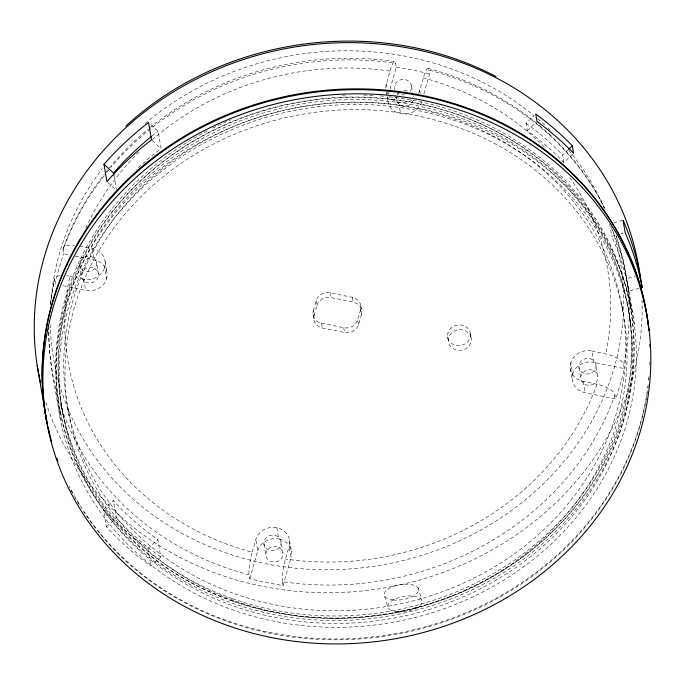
<?xml version="1.0" encoding="UTF-8"?>
<svg xmlns="http://www.w3.org/2000/svg" width="685" height="685" viewBox="0 0 685 685"><rect width="100%" height="100%" fill="white"/><g stroke="black" fill="none" stroke-linecap="round" stroke-linejoin="round"><path stroke-width="0.51" stroke-dasharray="3.42 2.57" d="M48.909 326.377C47.77 357.493 55.459 387.967 60.211 418.475M50.313 304.568L54.423 279.035M313.302 310.784L316.205 300.655A11.499 10.343 -9.6 0 1 330.204 292.803L352.398 297.35A11.499 10.343 -9.6 0 1 360.593 309.748L361.406 314.526L358.503 324.656A11.499 10.343 -9.6 0 1 344.504 332.508L322.31 327.961A11.499 10.343 -9.6 0 1 314.115 315.562L313.302 310.784A11.499 10.343 -9.6 0 0 321.505 323.183L322.31 327.961M314.115 315.562L317.018 305.433L316.205 300.655M252.208 552.187L255.847 539.506A17.253 15.515 -9.6 0 1 276.843 527.724A17.253 15.515 -9.6 0 1 289.138 546.33L291.048 557.65L283.059 585.547L266.285 582.592L249.768 578.731L249.109 574.835A17.271 2.98 -78.4 0 1 252.217 552.196A273.717 246.223 -9.6 0 1 69.819 276.243A17.271 6.927 16 0 0 66.616 275.721M385.826 88.074A17.253 15.515 -9.6 0 1 386.383 83.758L390.013 71.077A17.271 2.988 -78.4 0 1 395.647 63.234M249.768 578.731L257.757 550.826L255.847 539.506M388.583 94.085L389.722 90.103M390.005 89.101L396.29 67.181L395.63 63.294A290.971 261.747 -9.6 0 0 110.773 167.594M282.4 581.676A17.271 2.988 -78.4 0 1 285.508 559.011L289.138 546.33M418.603 93.288A17.253 15.515 -9.6 0 0 419.674 90.583L423.304 77.902A17.271 2.98 -78.4 0 1 428.921 70.101A290.971 261.747 -9.6 0 1 605.018 209.182M358.503 324.656L357.698 319.878L360.593 309.748M423.869 93.931L429.581 73.997L428.921 70.11M63.337 248.064C72.961 221.495 86.892 196.509 104.24 174.221M105.499 172.56C118.197 156.625 132.53 142 148.285 129.08M572.848 153.971L563.883 162.465A290.971 261.747 -9.6 0 0 527.296 130.689L526.037 123.257L534.257 115.474M527.296 130.689L536.261 122.204M563.883 162.465L562.625 155.033L567.856 150.083M103.461 509.546L113.385 500.521A290.971 261.747 -9.6 0 0 157.858 539.583L160.787 556.922L150.846 565.973A304.774 274.163 -9.6 0 1 106.389 526.885L103.461 509.546A304.774 274.163 -9.6 0 0 147.909 548.634L150.846 565.973M106.389 526.885L116.313 517.851L113.385 500.521M147.909 548.634L157.858 539.583M149.912 127.701C217.53 72.824 308.567 48.849 394.56 61.581M613.794 222.813L622.006 220.493M632.118 311.024L628.796 291.125A290.971 261.747 -9.6 0 0 611.782 236.359L615.892 235.195M621.021 233.748L623.076 233.165M634.233 323.911A290.971 261.747 -9.6 0 0 171.73 160.521A290.971 261.747 -9.6 0 0 232.54 609.821A290.971 261.747 -9.6 0 0 634.233 323.911L626.706 278.744L634.918 276.415M639.062 288.222L628.796 291.125L623.41 261.276L616.132 235.871M79.511 246.061L92.415 248.706A17.253 15.515 -9.6 0 1 104.711 267.304L106.629 278.624A17.253 15.515 -9.6 0 1 85.625 290.406L61.17 285.397M317.018 305.433A11.499 10.343 -9.6 0 1 331.009 297.581L353.212 302.128A11.499 10.343 -9.6 0 1 361.406 314.526M591.806 351.003L605.703 353.854A17.271 6.927 16.1 0 1 623.641 364.694L624.292 368.59A290.971 261.747 -9.6 0 1 615.592 398.97L585.016 392.71A17.253 15.515 -9.6 0 1 572.72 374.104L570.81 362.785A17.253 15.515 -9.6 0 1 591.806 351.003L593.724 362.322L624.292 368.59M104.163 175.728A290.971 261.747 -9.6 0 0 63.097 249.871L63.756 253.758L69.87 255.008M74.965 256.053L94.333 260.026A17.253 15.515 -9.6 0 1 106.629 278.624M321.505 323.183L343.699 327.73A11.499 10.343 -9.6 0 0 357.698 319.878M69.819 276.235L83.716 279.086A17.253 15.515 -9.6 0 0 104.711 267.304M570.81 362.785A17.253 15.515 -9.6 0 0 583.106 381.382L597.003 384.234A17.271 6.927 16 0 1 614.942 395.082L615.592 398.97M427.945 68.397C469.028 79.22 507.945 98.751 540.354 126.323M548.694 133.703C571.778 154.904 591.121 180.301 604.761 208.557M539.48 125.56L549.593 134.491M150.777 124.533L158.115 131.255L161.052 148.585A290.971 261.747 -9.6 0 0 136.178 169.769M152.233 140.528L161.052 148.585M107.665 182.33L115.782 189.754M418.021 587.439L421.609 599.341M384.602 596.387L388.215 608.374M61.487 405.683L63.457 417.011M629.618 302.984L630.029 305.45M609.693 223.978L611.782 236.359M621.689 304.465L622.948 311.898M595.993 364.985A8.622 7.758 -9.6 0 1 584.082 373.462A8.622 7.758 -9.6 0 1 582.284 360.139A8.622 7.758 -9.6 0 1 595.993 364.985L597.911 376.305A8.622 7.758 -9.6 0 1 586 384.782A8.622 7.758 -9.6 0 1 584.202 371.458A8.622 7.758 -9.6 0 1 597.911 376.305M583.106 381.382L585.016 392.71M578.919 367.408L580.829 378.728M570.374 368.616L572.292 379.935M470.407 333.655A11.499 10.343 -9.6 0 1 454.532 344.957A11.499 10.343 -9.6 0 1 452.126 327.199A11.499 10.343 -9.6 0 1 470.407 333.655L471.22 338.433A11.499 10.343 -9.6 0 1 455.345 349.735A11.499 10.343 -9.6 0 1 452.939 331.977A11.499 10.343 -9.6 0 1 471.22 338.433M419.674 90.583L420.196 93.665M411.565 85.959L412.61 92.132M447.639 336.892L448.444 341.669M398.679 102.365L400.588 113.684M395.707 95.583L396.401 99.702M386.383 83.758L387.248 88.904M387.427 89.941L388.121 94.05M386.426 92.424L386.905 95.249M387.222 97.142L387.864 100.918M360.884 305.861L361.697 310.639M352.398 297.35L353.212 302.128M343.699 327.73L344.504 332.508M330.204 292.803L331.009 297.581M313.019 314.672L313.824 319.45M289.567 540.499L291.485 551.819M281.03 541.707A8.622 7.758 -9.6 0 1 269.119 550.183A8.622 7.758 -9.6 0 1 267.321 536.86A8.622 7.758 -9.6 0 1 281.03 541.707L282.948 553.026A8.622 7.758 -9.6 0 1 271.037 561.503A8.622 7.758 -9.6 0 1 269.231 548.18A8.622 7.758 -9.6 0 1 282.948 553.026M276.843 527.724L278.761 539.044A17.253 15.515 -9.6 0 1 291.048 557.65M283.059 585.547L282.4 581.659A290.971 261.747 -9.6 0 0 614.933 395.082M263.948 544.13L265.866 555.449M113.933 175.137L116.347 189.411M105.139 261.473L107.057 272.793M96.602 262.68A8.622 7.758 -9.6 0 1 84.692 271.157A8.622 7.758 -9.6 0 1 82.894 257.843A8.622 7.758 -9.6 0 1 96.602 262.68L98.52 274A8.622 7.758 -9.6 0 1 86.61 282.477A8.622 7.758 -9.6 0 1 84.803 269.162A8.622 7.758 -9.6 0 1 98.52 274M92.415 248.706L94.333 260.026M83.716 279.086L85.625 290.406M79.52 265.104L81.438 276.423M59.955 275.687A17.271 6.927 16 0 0 54.389 280.251L55.057 284.147A290.971 261.747 -9.6 0 1 63.756 253.758M67.849 408.517L69.108 415.949M59.929 410.015L60.34 412.481M628.89 312.24L630.679 323.568A287.529 258.647 -9.6 0 1 233.748 606.097A287.529 258.647 -9.6 0 1 173.656 162.105A287.529 258.647 -9.6 0 1 630.679 323.568M389.388 96.799A289.841 260.728 -9.6 0 1 603.288 465.312A289.841 260.728 -9.6 0 1 142.959 550.029A289.841 260.728 -9.6 0 1 208.959 130.013M212.752 128.095A289.841 260.728 -9.6 0 1 231.076 119.729M342.354 95.164A289.841 260.728 -9.6 0 1 345.548 95.052M363.641 95.035A289.841 260.728 -9.6 0 1 372.974 95.438M380.175 95.926A289.841 260.728 -9.6 0 1 384.276 96.285M649.885 361.68A304.774 274.163 -9.6 0 1 649.774 364.848M649.02 376.365A304.774 274.163 -9.6 0 1 648.626 380.458M648.164 384.542A304.774 274.163 -9.6 0 1 393.909 633.873A304.774 274.163 -9.6 0 1 69.262 486.316M649.063 378.223A304.774 274.163 -9.6 0 1 648.866 380.261M648.173 386.391A304.774 274.163 -9.6 0 1 647.907 388.429M647.325 392.505A304.774 274.163 -9.6 0 1 405.631 632.46A304.774 274.163 -9.6 0 1 83.861 511.926M79.28 504.742A304.774 274.163 -9.6 0 1 75.47 498.337M72.362 492.772A304.774 274.163 -9.6 0 1 70.863 489.963M257.757 550.826A17.253 15.515 -9.6 0 1 278.761 539.044M616.277 236.256A290.971 261.747 -9.6 0 1 623.633 364.694M249.109 574.835A290.971 261.747 -9.6 0 1 48.84 328.654M50.382 304.38A290.971 261.747 -9.6 0 1 54.398 280.251M106.766 172.449A290.971 261.747 -9.6 0 1 108.761 170.008M569.766 177.62A273.717 246.223 -9.6 0 1 605.703 353.854M597.003 384.234A273.717 246.223 -9.6 0 1 285.508 559.011M85.762 228.045A273.717 246.223 -9.6 0 1 140.442 150.657M152.113 139.894A273.717 246.223 -9.6 0 1 390.013 71.077M423.304 77.902A273.717 246.223 -9.6 0 1 545.174 147.986M572.72 374.104A17.253 15.515 -9.6 0 1 593.724 362.322M396.29 67.181A290.971 261.747 -9.6 0 1 429.581 73.997M421.592 101.902A17.253 15.515 -9.6 0 1 401.341 113.821A17.253 15.515 -9.6 0 1 387.975 96.465M411.719 100.327A17.253 15.515 -9.6 0 1 389.157 96.816M387.359 94.102A17.253 15.515 -9.6 0 1 386.717 92.629M413.269 100.198A8.622 7.758 -9.6 0 1 403.14 106.158A8.622 7.758 -9.6 0 1 396.461 97.475M397.54 94.761A8.622 7.758 -9.6 0 1 398.55 93.485M403.902 90.805A8.622 7.758 -9.6 0 1 409.322 91.662M413.098 95.763A8.622 7.758 -9.6 0 1 413.338 96.516M526.037 123.257A290.971 261.747 -9.6 0 1 562.625 155.033M611.14 227.274A290.971 261.747 -9.6 0 1 626.706 278.744M152.044 135.998A290.971 261.747 -9.6 0 1 158.115 131.255M160.787 556.922A290.971 261.747 -9.6 0 1 116.313 517.851M63.089 249.871A17.271 6.927 16 0 1 74.425 245.239M642.042 299.884A304.774 274.163 -9.6 0 1 383.686 588.064A304.774 274.163 -9.6 0 1 45.287 400.374M612.561 229.946A287.529 258.647 -9.6 0 1 380.064 565.296A287.529 258.647 -9.6 0 1 50.262 325.015M50.801 302.376A287.529 258.647 -9.6 0 1 102.348 168.536M145.151 123.531A287.529 258.647 -9.6 0 1 533.564 115.285M537.665 118.719A287.529 258.647 -9.6 0 1 544.849 125.09M547.957 127.992A287.529 258.647 -9.6 0 1 550.252 130.201M568.85 150.4A287.529 258.647 -9.6 0 1 604.196 207.803M394.868 89.898A8.622 7.758 -9.6 0 1 404.356 79.443A8.622 7.758 -9.6 0 1 409.964 91.55M404.921 94.701A8.622 7.758 -9.6 0 1 397.274 93.134M232.001 603.083A289.841 260.728 -9.6 0 0 632.135 318.285A289.841 260.728 -9.6 0 0 171.43 155.529A289.841 260.728 -9.6 0 0 232.001 603.083M232.489 598.664A287.529 258.647 -9.6 0 0 629.421 316.145A287.529 258.647 -9.6 0 0 172.397 154.682A287.529 258.647 -9.6 0 0 232.489 598.664M234.732 593.818A281.775 253.476 -9.6 0 0 623.735 316.941A281.775 253.476 -9.6 0 0 175.84 158.715A281.775 253.476 -9.6 0 0 234.732 593.818M235.991 601.25A281.775 253.476 -9.6 0 0 624.985 324.373A281.775 253.476 -9.6 0 0 177.098 166.147A281.775 253.476 -9.6 0 0 235.991 601.25M232.909 601.139A287.529 258.647 -9.6 0 0 629.84 318.611A287.529 258.647 -9.6 0 0 172.817 157.148A287.529 258.647 -9.6 0 0 232.909 601.139M397.317 611.799A17.322 7.569 -9.4 0 0 422.046 601.173A17.322 7.569 -9.4 0 0 395.468 598.818A17.322 7.569 -9.4 0 0 397.317 611.799M393.25 599.932A17.313 7.561 -9.3 0 0 418.492 589.639A17.313 7.561 -9.3 0 0 392.377 586.814A17.313 7.561 -9.3 0 0 393.25 599.932"/><path stroke-width="1.03" d="M568.601 149.373L572.343 145.828A304.774 274.163 -9.6 0 0 535.747 114.061L537.006 121.493A304.774 274.163 -9.6 0 1 573.602 153.26L572.343 145.828M125.869 126.066C223.498 35.774 378.188 14.445 496.043 76.574M103.992 164.323L106.92 181.653A304.774 274.163 -9.6 0 1 151.505 139.86L148.568 122.521A304.774 274.163 -9.6 0 0 103.992 164.323L113.59 173.099L113.933 175.137M37.187 365.37L46.64 421.027M50.801 438.674A304.774 274.163 -9.6 0 1 293.617 94.795A304.774 274.163 -9.6 0 1 648.284 325.255M648.626 328.338A304.774 274.163 -9.6 0 1 648.832 330.401M47.274 424.203A304.774 274.163 -9.6 0 1 304.645 93.742A304.774 274.163 -9.6 0 1 648.875 330.204M649.911 344.683A304.774 274.163 -9.6 0 1 649.988 346.756M57.951 461.193A304.774 274.163 -9.6 0 1 56.881 458.274M51.495 441.5A304.774 274.163 -9.6 0 1 50.664 438.511M49.628 434.504A304.774 274.163 -9.6 0 1 48.395 429.367M113.59 173.099A290.971 261.747 -9.6 0 1 151.291 136.606M40.466 382.453A304.774 274.163 -9.6 0 1 291.604 47.522A304.774 274.163 -9.6 0 1 640.501 279.326M642.145 287.349L640.047 274.968A304.774 274.163 -9.6 0 0 623.033 220.202L625.122 232.583A304.774 274.163 -9.6 0 1 642.145 287.349M227.848 625.576A304.774 274.163 -9.6 0 0 648.601 326.103A304.774 274.163 -9.6 0 0 164.152 154.956A304.774 274.163 -9.6 0 0 227.848 625.576"/></g></svg>
